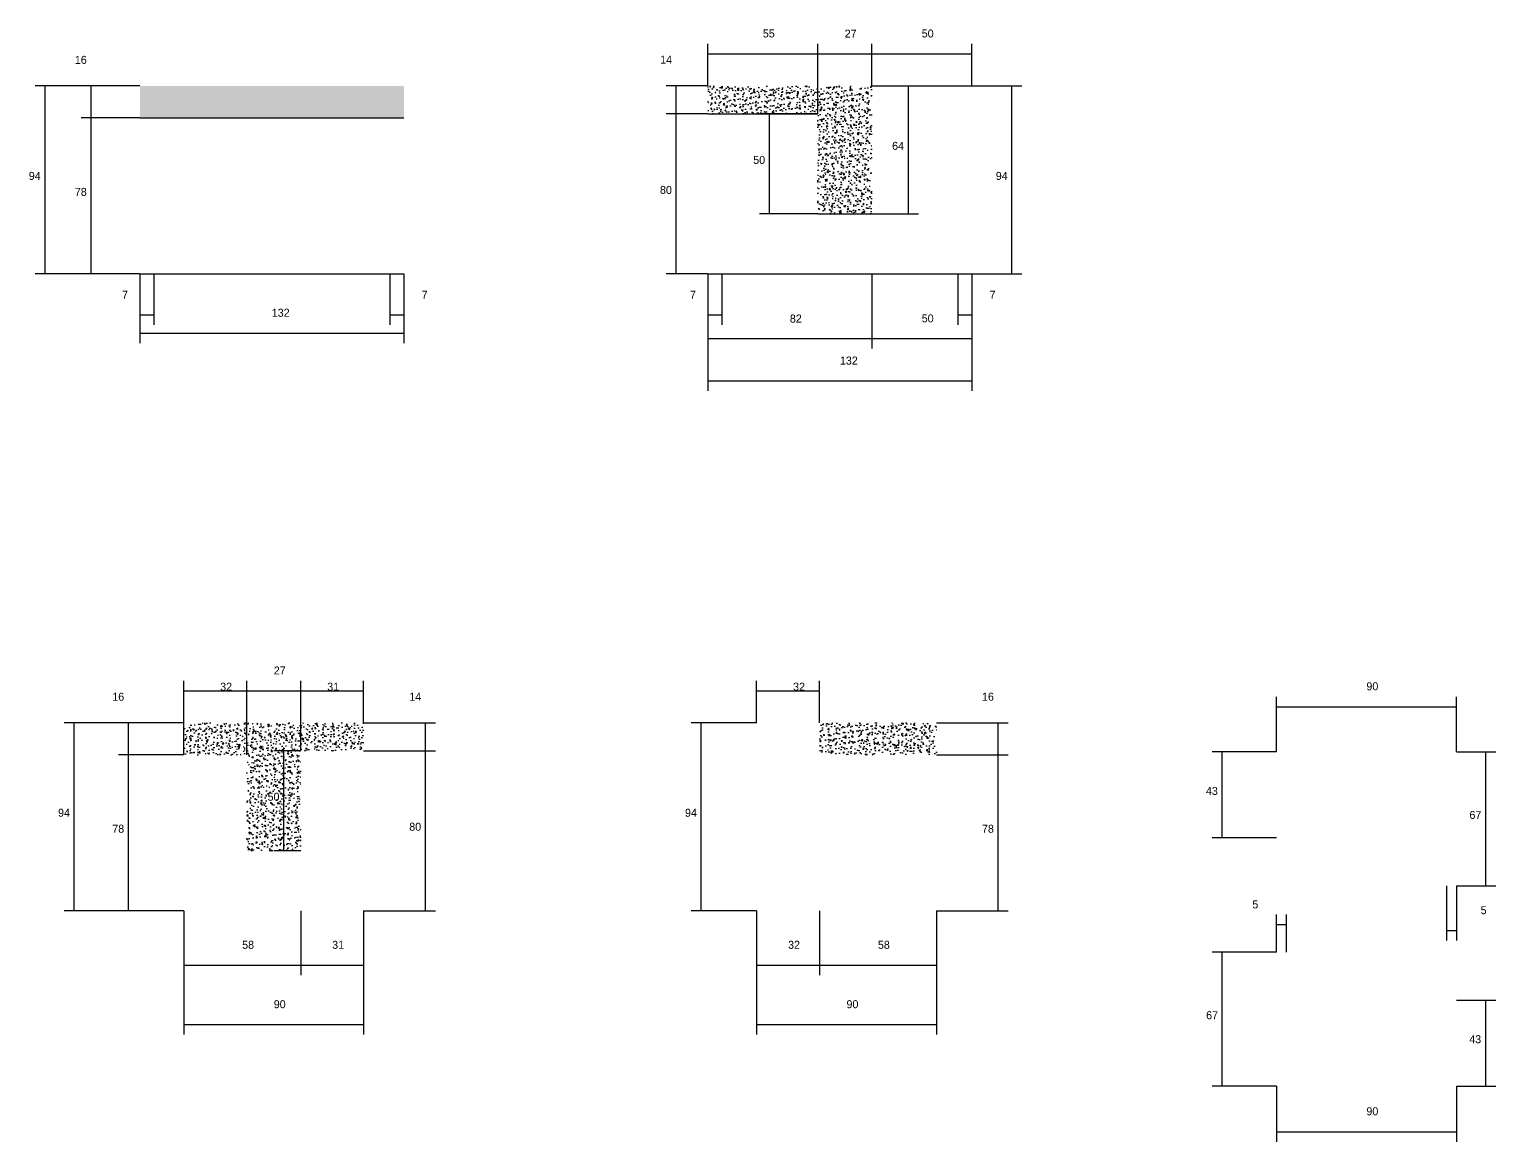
# Model space of a CAD drawing. Header units: metres. Extents: x 3887 to 5656, y 1753 to 2309.
# Drawn here: x 4923 to 5656, y 1753 to 2309 of the extents above; entities that cross this region are included whole.
import ezdxf

# ---------------------------------------------------------------- set-up
doc = ezdxf.new("R2010")
doc.units = ezdxf.units.M
doc.layers.add('COTA', color=2, linetype='Continuous')
doc.layers.add('Paineis', color=7, linetype='Continuous')

msp = doc.modelspace()

# ---------------------------------------------------------------- hatches: boundary and pattern name
at = {"layer": 'COTA'}
h = msp.add_hatch(dxfattribs=at)
h.set_pattern_fill('AR-CONC', scale=0.03)
h.paths.add_polyline_path([(5110.5, 2280.6), (4978.5, 2280.6), (4978.5, 2264.6), (5110.4, 2264.6)])
h = msp.add_hatch(dxfattribs=at)
h.set_pattern_fill('AR-CONC', scale=0.03)
h.paths.add_polyline_path([(5317.2, 2266.6), (5262.3, 2266.6), (5262.3, 2266.6), (5262.3, 2280.6), (5262.3, 2280.6), (5344.2, 2280.6), (5344.2, 2280.6), (5344.2, 2216.6), (5344.2, 2216.6), (5317.2, 2216.6), (5317.2, 2216.6), (5317.2, 2266.6)])
h = msp.add_hatch(dxfattribs=at)
h.set_pattern_fill('AR-CONC', scale=0.03)
h.paths.add_polyline_path([(5031.9, 1946.3), (5031.9, 1898.3), (5031.9, 1898.3), (5058.9, 1898.3), (5058.9, 1898.3), (5058.9, 1948.3), (5058.9, 1948.3), (5090.3, 1948.3), (5090.3, 1948.3), (5090.3, 1962.3), (5090.3, 1962.3), (5000.4, 1962.3), (5000.4, 1962.3), (5000.4, 1946.3), (5000.4, 1946.3), (5031.9, 1946.3)])
h = msp.add_hatch(dxfattribs=at)
h.set_pattern_fill('AR-CONC', scale=0.03)
h.paths.add_polyline_path([(5318.1, 1946.3), (5376.6, 1946.3), (5376.6, 1946.3), (5376.6, 1962.3), (5376.6, 1962.3), (5318.1, 1962.3), (5318.1, 1962.3), (5318.1, 1946.3)])

# ---------------------------------------------------------------- linework, layer by layer
for p, q in [((5262.3, 2280.6), (5262.3, 2301.6)), ((5317.2, 2266.6), (5317.2, 2301.6)), ((5317.2, 2266.6), (5317.2, 2301.6)), ((5344.2, 2280.6), (5344.2, 2301.6)), ((5344.2, 2280.6), (5344.2, 2301.6)), ((5394.2, 2280.6), (5394.2, 2301.6)), ((5262.3, 2296.6), (5317.2, 2296.6)), ((5317.2, 2296.6), (5344.2, 2296.6)), ((5344.2, 2296.6), (5394.2, 2296.6)), ((4978.5, 2280.6), (4926.1, 2280.6)), ((4931.1, 2186.6), (4931.1, 2280.6)), ((4978.5, 2280.6), (4949.1, 2280.6)), ((4954.1, 2264.6), (4954.1, 2280.6)), ((5262.3, 2280.6), (5241.5, 2280.6)), ((5246.5, 2266.6), (5246.5, 2280.6)), ((5344.2, 2280.6), (5367.5, 2280.6)), ((5362.5, 2216.6), (5362.5, 2280.6)), ((5394.2, 2280.6), (5419.3, 2280.6)), ((5414.3, 2186.6), (5414.3, 2280.6)), ((4978.5, 2264.6), (4949.1, 2264.6)), ((4978.5, 2264.6), (4949.1, 2264.6)), ((4954.1, 2186.6), (4954.1, 2264.6)), ((5262.3, 2266.6), (5241.5, 2266.6)), ((5262.3, 2266.6), (5241.5, 2266.6)), ((5246.5, 2186.6), (5246.5, 2266.6)), ((5317.2, 2266.6), (5288.2, 2266.6)), ((5293.2, 2216.6), (5293.2, 2266.6)), ((5317.2, 2216.6), (5288.2, 2216.6)), ((5344.2, 2216.6), (5367.5, 2216.6)), ((4978.5, 2186.6), (4926.1, 2186.6)), ((4978.5, 2186.6), (4949.1, 2186.6)), ((4978.5, 2186.6), (4978.5, 2152)), ((4978.5, 2186.6), (4978.5, 2161.1)), ((4985.5, 2186.6), (4985.5, 2161.1)), ((5103.4, 2186.6), (5103.4, 2161.1)), ((5110.4, 2186.6), (5110.4, 2152)), ((5110.4, 2186.6), (5110.4, 2161.1)), ((5262.3, 2186.6), (5241.5, 2186.6)), ((5262.3, 2186.6), (5262.3, 2128.1)), ((5262.3, 2186.6), (5262.3, 2161.1)), ((5262.3, 2186.6), (5262.3, 2149.3)), ((5269.3, 2186.6), (5269.3, 2161.1)), ((5344.2, 2186.6), (5344.2, 2149.3)), ((5344.2, 2186.6), (5344.2, 2149.3)), ((5387.2, 2186.6), (5387.2, 2161.1)), ((5394.2, 2186.6), (5394.2, 2128.1)), ((5394.2, 2186.6), (5394.2, 2161.1)), ((5394.2, 2186.6), (5419.3, 2186.6)), ((5394.2, 2186.6), (5394.2, 2149.3)), ((4978.5, 2166.1), (4985.5, 2166.1)), ((5103.4, 2166.1), (5110.4, 2166.1)), ((5262.3, 2166.1), (5269.3, 2166.1)), ((5387.2, 2166.1), (5394.2, 2166.1)), ((4978.5, 2157), (5110.4, 2157)), ((5262.3, 2154.3), (5344.2, 2154.3)), ((5344.2, 2154.3), (5394.2, 2154.3)), ((5262.3, 2133.1), (5394.2, 2133.1)), ((5000.4, 1946.3), (5000.4, 1983.3)), ((5031.9, 1946.3), (5031.9, 1983.3)), ((5031.9, 1946.3), (5031.9, 1983.3)), ((5058.9, 1948.3), (5058.9, 1983.3)), ((5058.9, 1948.3), (5058.9, 1983.3)), ((5090.3, 1962.3), (5090.3, 1983.3)), ((5286.6, 1962.3), (5286.6, 1983.3)), ((5318.1, 1962.3), (5318.1, 1983.3)), ((5000.4, 1978.3), (5031.9, 1978.3)), ((5031.9, 1978.3), (5058.9, 1978.3)), ((5058.9, 1978.3), (5090.3, 1978.3)), ((5286.6, 1978.3), (5318.1, 1978.3)), ((5546.4, 1947.7), (5546.4, 1975.3)), ((5636.4, 1947.7), (5636.4, 1975.3)), ((5546.4, 1970.3), (5636.4, 1970.3)), ((5000.4, 1962.3), (4940.7, 1962.3)), ((4945.7, 1868.3), (4945.7, 1962.3)), ((5000.4, 1962.3), (4967.8, 1962.3)), ((4972.8, 1946.3), (4972.8, 1962.3)), ((5090.3, 1962.3), (5126.2, 1962.3)), ((5121.2, 1948.3), (5121.2, 1962.3)), ((5286.6, 1962.3), (5254, 1962.3)), ((5259, 1868.3), (5259, 1962.3)), ((5376.6, 1962.3), (5412.4, 1962.3)), ((5407.4, 1946.3), (5407.4, 1962.3)), ((5000.4, 1946.3), (4967.8, 1946.3)), ((5000.4, 1946.3), (4967.8, 1946.3)), ((4972.8, 1868.3), (4972.8, 1946.3)), ((5058.9, 1948.3), (5045.4, 1948.3)), ((5050.4, 1898.3), (5050.4, 1948.3)), ((5090.3, 1948.3), (5126.2, 1948.3)), ((5090.3, 1948.3), (5126.2, 1948.3)), ((5121.2, 1868.3), (5121.2, 1948.3)), ((5376.6, 1946.3), (5412.4, 1946.3)), ((5376.6, 1946.3), (5412.4, 1946.3)), ((5407.4, 1868.3), (5407.4, 1946.3)), ((5546.4, 1947.7), (5514.4, 1947.7)), ((5519.4, 1904.7), (5519.4, 1947.7)), ((5636.4, 1947.7), (5656, 1947.7)), ((5651, 1880.7), (5651, 1947.7)), ((5058.9, 1898.3), (5045.4, 1898.3)), ((5546.4, 1904.7), (5514.4, 1904.7)), ((5631.4, 1880.7), (5631.4, 1853.4)), ((5636.4, 1880.7), (5656, 1880.7)), ((5636.4, 1880.7), (5636.4, 1853.4)), ((5000.4, 1868.3), (4940.7, 1868.3)), ((5000.4, 1868.3), (4967.8, 1868.3)), ((5000.4, 1868.3), (5000.4, 1806.5)), ((5000.4, 1868.3), (5000.4, 1836.1)), ((5058.9, 1868.3), (5058.9, 1836.1)), ((5058.9, 1868.3), (5058.9, 1836.1)), ((5090.3, 1868.3), (5090.3, 1806.5)), ((5090.3, 1868.3), (5126.2, 1868.3)), ((5090.3, 1868.3), (5090.3, 1836.1)), ((5286.6, 1868.3), (5254, 1868.3)), ((5286.6, 1868.3), (5286.6, 1806.5)), ((5286.6, 1868.3), (5286.6, 1836.1)), ((5318.1, 1868.3), (5318.1, 1836.1)), ((5318.1, 1868.3), (5318.1, 1836.1)), ((5376.6, 1868.3), (5376.6, 1806.5)), ((5376.6, 1868.3), (5412.4, 1868.3)), ((5376.6, 1868.3), (5376.6, 1836.1)), ((5546.4, 1847.6), (5546.4, 1866.4)), ((5546.4, 1861.4), (5551.4, 1861.4)), ((5551.4, 1847.6), (5551.4, 1866.4)), ((5631.4, 1858.4), (5636.4, 1858.4)), ((5546.4, 1847.6), (5514.4, 1847.6)), ((5519.4, 1780.6), (5519.4, 1847.6)), ((5000.4, 1841.1), (5058.9, 1841.1)), ((5058.9, 1841.1), (5090.3, 1841.1)), ((5286.6, 1841.1), (5318.1, 1841.1)), ((5318.1, 1841.1), (5376.6, 1841.1)), ((5636.4, 1823.6), (5656, 1823.6)), ((5651, 1780.6), (5651, 1823.6)), ((5000.4, 1811.5), (5090.3, 1811.5)), ((5286.6, 1811.5), (5376.6, 1811.5)), ((5546.4, 1780.6), (5514.4, 1780.6)), ((5546.4, 1780.6), (5546.4, 1752.9)), ((5636.4, 1780.6), (5656, 1780.6)), ((5636.4, 1780.6), (5636.4, 1752.9)), ((5546.4, 1757.9), (5636.4, 1757.9))]:
    msp.add_line(p, q, dxfattribs=at)
at = {"layer": 'Paineis'}
for p, q in [((5344.2, 2280.6), (5394.2, 2280.6)), ((4978.5, 2264.6), (5110.4, 2264.6)), ((5262.3, 2266.6), (5317.2, 2266.6)), ((5317.2, 2216.6), (5344.2, 2216.6)), ((4978.5, 2186.6), (5110.4, 2186.6)), ((5262.3, 2186.6), (5394.2, 2186.6))]:
    msp.add_line(p, q, dxfattribs=at)

# ---------------------------------------------------------------- texts
at = {"layer": 'COTA'}
for s, p in [('55', (5289.8, 2304.8)), ('27', (5330.7, 2304.7)), ('50', (5369.2, 2304.8)), ('16', (4946, 2291.6)), ('14', (5238.5, 2291.7)), ('64', (5354.4, 2248.6)), ('50', (5285, 2241.6)), ('94', (4923, 2233.6)), ('94', (5406.2, 2233.6)), ('78', (4946, 2225.6)), ('80', (5238.4, 2226.6)), ('7', (4969.6, 2174.2)), ('7', (5119.3, 2174.2)), ('7', (5253.4, 2174.2)), ('7', (5403.1, 2174.2)), ('132', (5044.4, 2165.2)), ('82', (5303.3, 2162.3)), ('50', (5369.2, 2162.4)), ('132', (5328.3, 2141.3)), ('27', (5045.4, 1986.4)), ('32', (5018.6, 1978.3)), ('31', (5072.1, 1978.3)), ('32', (5304.9, 1978.3)), ('90', (5591.4, 1978.5)), ('16', (4964.7, 1973.3)), ('14', (5113.1, 1973.3)), ('16', (5399.3, 1973.3)), ('50', (5042.3, 1923.3)), ('43', (5511.2, 1926.2)), ('94', (4937.6, 1915.3)), ('94', (5250.9, 1915.3)), ('67', (5642.9, 1914.2)), ('78', (4964.7, 1907.3)), ('80', (5113.1, 1908.3)), ('78', (5399.3, 1907.3)), ('5', (5534.4, 1869.5)), ('5', (5648.5, 1866.6)), ('58', (5029.6, 1849.3)), ('31', (5074.6, 1849.3)), ('32', (5302.4, 1849.3)), ('58', (5347.3, 1849.3)), ('90', (5045.4, 1819.6)), ('90', (5331.6, 1819.6)), ('67', (5511.3, 1814.1)), ('43', (5642.8, 1802.1)), ('90', (5591.4, 1766.1))]:
    msp.add_text(s, height=4, dxfattribs=at).set_placement(p)

doc.saveas('drawing.dxf')
